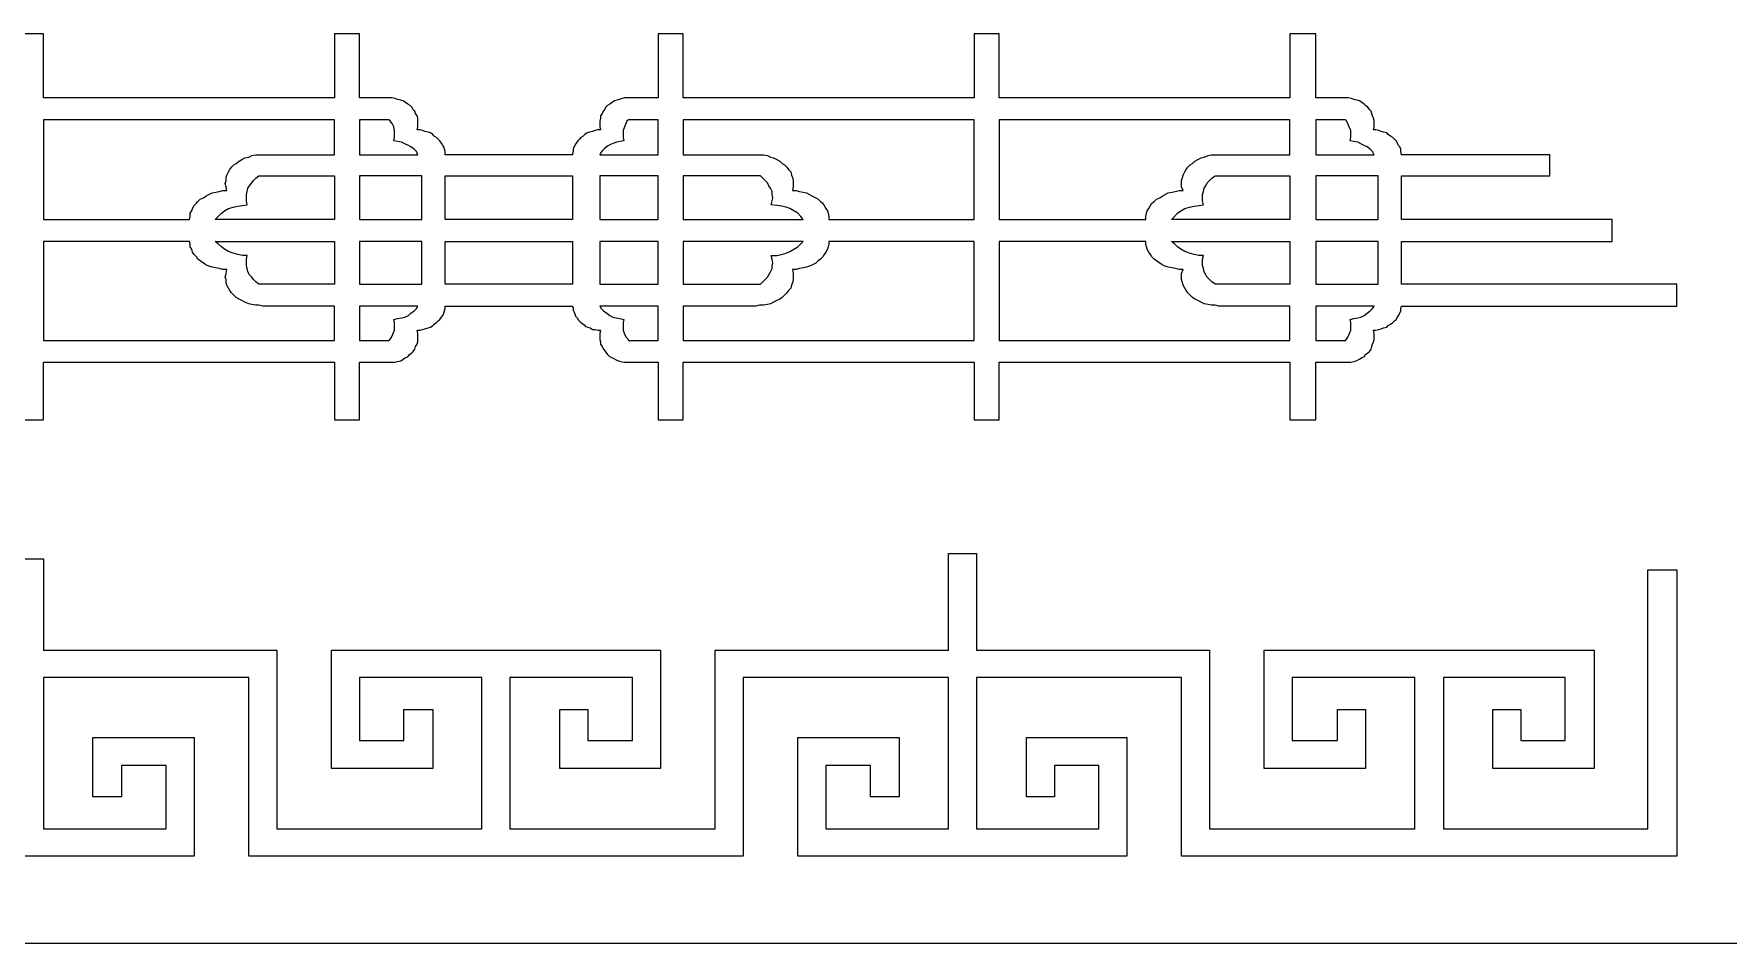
# Model space of a CAD drawing. Extents: x -66030 to 95157, y -13132 to 45879.
# Drawn here: x 39964 to 48449, y 16976 to 21529 of the extents above; entities that cross this region are included whole.
import ezdxf

# ---------------------------------------------------------------- set-up
doc = ezdxf.new("R2010")
doc.units = 0
doc.header["$LTSCALE"] = 100
doc.header["$MEASUREMENT"] = 0
doc.layers.get('0').update_dxf_attribs({"linetype": 'CONTINUOUS'})
doc.layers.add('3', color=11, linetype='CONTINUOUS')

msp = doc.modelspace()

# ---------------------------------------------------------------- linework, layer by layer
at = {"lineweight": 0}
for points in [[(39887.8, 19595.8), (40012.8, 19595.8), (40012.8, 19884.9), (41469.8, 19884.9), (41469.8, 19595.8), (41594.8, 19595.8), (41594.8, 19884.9), (41739.3, 19884.9), (41743.2, 19884.9), (41758.8, 19884.9), (41774.4, 19884.9), (41786.1, 19888.8), (41801.8, 19892.7), (41813.5, 19900.5), (41825.2, 19908.3), (41836.9, 19912.2), (41844.7, 19923.9), (41856.5, 19931.7), (41864.3, 19939.5), (41872.1, 19951.3), (41876, 19963), (41883.8, 19974.7), (41887.7, 19986.4), (41887.7, 19998.1), (41887.7, 20009.9), (41887.7, 20029.4), (41883.8, 20045), (41899.4, 20045), (41911.1, 20048.9), (41922.9, 20052.8), (41938.5, 20056.7), (41950.2, 20060.6), (41961.9, 20068.4), (41969.7, 20076.3), (41981.4, 20084.1), (41989.3, 20091.9), (41997.1, 20099.7), (42004.9, 20111.4), (42012.7, 20119.2), (42016.6, 20130.9), (42020.5, 20142.7), (42024.4, 20154.4), (42024.4, 20166.1), (42661.1, 20166.1), (42661.1, 20162.2), (42665, 20158.3), (42665, 20146.6), (42668.9, 20138.7), (42672.8, 20127), (42676.7, 20115.3), (42684.5, 20107.5), (42692.3, 20095.8), (42700.1, 20088), (42708, 20080.2), (42719.7, 20072.3), (42727.5, 20064.5), (42739.2, 20060.6), (42750.9, 20056.7), (42762.6, 20048.9), (42774.4, 20048.9), (42790, 20045), (42801.7, 20045), (42797.8, 20029.4), (42797.8, 20009.9), (42797.8, 19998.1), (42801.7, 19986.4), (42801.7, 19974.7), (42809.5, 19963), (42813.4, 19955.2), (42821.2, 19943.5), (42829, 19935.6), (42836.9, 19923.9), (42844.7, 19916.1), (42856.4, 19908.3), (42868.1, 19904.4), (42879.8, 19896.6), (42891.5, 19892.7), (42903.3, 19888.8), (42918.9, 19884.9), (42930.6, 19884.9), (42930.6, 19884.9), (42946.2, 19884.9), (43090.7, 19884.9), (43090.7, 19595.8), (43215.7, 19595.8), (43215.7, 19884.9), (44672.7, 19884.9), (44672.7, 19595.8), (44797.6, 19595.8), (44797.6, 19884.9), (46254.6, 19884.9), (46254.6, 19595.8), (46383.5, 19595.8), (46383.5, 19884.9), (46528, 19884.9), (46531.9, 19884.9), (46547.5, 19884.9), (46559.2, 19884.9), (46574.9, 19888.8), (46586.6, 19892.7), (46602.2, 19900.5), (46613.9, 19908.3), (46625.6, 19912.2), (46633.5, 19923.9), (46645.2, 19931.7), (46653, 19939.5), (46660.8, 19951.3), (46664.7, 19963), (46668.6, 19974.7), (46672.5, 19986.4), (46676.4, 19998.1), (46676.4, 20009.9), (46676.4, 20029.4), (46672.5, 20045), (46684.2, 20045), (46699.9, 20048.9), (46711.6, 20052.8), (46723.3, 20056.7), (46738.9, 20060.6), (46746.7, 20068.4), (46758.4, 20076.3), (46770.2, 20084.1), (46778, 20091.9), (46785.8, 20099.7), (46793.6, 20111.4), (46797.5, 20119.2), (46805.3, 20130.9), (46809.2, 20142.7), (46809.2, 20154.4), (46813.1, 20166.1), (48191.9, 20166.1), (48191.9, 20275.5), (46813.1, 20275.5), (46813.1, 20490.3), (47867.7, 20490.3), (47867.7, 20599.7), (46813.1, 20599.7), (46813.1, 20818.4), (47555.3, 20818.4), (47555.3, 20923.8), (46813.1, 20923.8), (46809.2, 20939.5), (46809.2, 20951.2), (46805.3, 20962.9), (46797.5, 20970.7), (46793.6, 20982.4), (46785.8, 20994.2), (46778, 21002), (46770.2, 21009.8), (46758.4, 21017.6), (46746.7, 21025.4), (46738.9, 21033.2), (46723.3, 21037.1), (46711.6, 21041), (46699.9, 21044.9), (46684.2, 21048.8), (46672.5, 21048.8), (46676.4, 21064.5), (46676.4, 21080.1), (46676.4, 21095.7), (46672.5, 21107.4), (46668.6, 21119.1), (46664.7, 21130.9), (46660.8, 21142.6), (46653, 21150.4), (46645.2, 21162.1), (46633.5, 21169.9), (46625.6, 21177.7), (46613.9, 21185.5), (46602.2, 21193.4), (46590.5, 21197.3), (46574.9, 21201.2), (46563.1, 21205.1), (46547.5, 21209), (46531.9, 21209), (46383.5, 21209), (46383.5, 21529.3), (46254.6, 21529.3), (46254.6, 21209), (44797.6, 21209), (44797.6, 21529.3), (44672.7, 21529.3), (44672.7, 21209), (43215.7, 21209), (43215.7, 21529.3), (43090.7, 21529.3), (43090.7, 21209), (42946.2, 21209), (42938.4, 21209), (42938.4, 21209), (42922.8, 21209), (42911.1, 21205.1), (42895.4, 21201.2), (42883.7, 21197.3), (42872, 21193.4), (42860.3, 21185.5), (42848.6, 21177.7), (42836.9, 21169.9), (42829, 21162.1), (42821.2, 21150.4), (42813.4, 21138.7), (42809.5, 21130.9), (42801.7, 21119.1), (42801.7, 21107.4), (42797.8, 21091.8), (42797.8, 21080.1), (42797.8, 21064.5), (42801.7, 21048.8), (42786.1, 21048.8), (42774.4, 21044.9), (42762.6, 21041), (42747, 21037.1), (42735.3, 21033.2), (42723.6, 21025.4), (42715.8, 21017.6), (42704, 21009.8), (42696.2, 21002), (42688.4, 20994.2), (42680.6, 20982.4), (42672.8, 20970.7), (42668.9, 20962.9), (42665, 20951.2), (42665, 20939.5), (42661.1, 20927.8), (42661.1, 20927.8), (42661.1, 20923.8), (42024.4, 20923.8), (42024.4, 20939.5), (42020.5, 20951.2), (42016.6, 20962.9), (42012.7, 20970.7), (42004.9, 20982.4), (41997.1, 20994.2), (41989.3, 21002), (41981.4, 21009.8), (41969.7, 21017.6), (41961.9, 21025.4), (41950.2, 21033.2), (41938.5, 21037.1), (41922.9, 21041), (41911.1, 21044.9), (41899.4, 21048.8), (41883.8, 21048.8), (41887.7, 21064.5), (41887.7, 21080.1), (41887.7, 21095.7), (41887.7, 21107.4), (41883.8, 21119.1), (41876, 21130.9), (41872.1, 21142.6), (41864.3, 21150.4), (41856.5, 21162.1), (41848.6, 21169.9), (41836.9, 21177.7), (41825.2, 21185.5), (41813.5, 21193.4), (41801.8, 21197.3), (41786.1, 21201.2), (41774.4, 21205.1), (41758.8, 21209), (41747.1, 21209), (41594.8, 21209), (41594.8, 21529.3), (41469.8, 21529.3), (41469.8, 21209), (40012.8, 21209), (40012.8, 21529.3), (39887.8, 21529.3)], [(39887.8, 19595.8), (40012.8, 19595.8), (40012.8, 19884.9), (41469.8, 19884.9), (41469.8, 19595.8), (41594.8, 19595.8), (41594.8, 19884.9), (41739.3, 19884.9), (41739.3, 19884.9), (41739.3, 19884.9), (41743.2, 19884.9), (41743.2, 19884.9), (41758.8, 19884.9), (41774.4, 19884.9), (41786.1, 19888.8), (41801.8, 19892.7), (41813.5, 19900.5), (41825.2, 19908.3), (41836.9, 19912.2), (41844.7, 19923.9), (41856.5, 19931.7), (41864.3, 19939.5), (41872.1, 19951.3), (41876, 19963), (41883.8, 19974.7), (41887.7, 19986.4), (41887.7, 19998.1), (41887.7, 20009.9), (41887.7, 20029.4), (41883.8, 20045), (41899.4, 20045), (41911.1, 20048.9), (41922.9, 20052.8), (41938.5, 20056.7), (41950.2, 20060.6), (41961.9, 20068.4), (41969.7, 20076.3), (41981.4, 20084.1), (41989.3, 20091.9), (41997.1, 20099.7), (42004.9, 20111.4), (42012.7, 20119.2), (42016.6, 20130.9), (42020.5, 20142.7), (42024.4, 20154.4), (42024.4, 20166.1), (42661.1, 20166.1), (42661.1, 20162.2), (42665, 20158.3), (42665, 20146.6), (42668.9, 20138.7), (42672.8, 20127), (42676.7, 20115.3), (42684.5, 20107.5), (42692.3, 20095.8), (42700.1, 20088), (42708, 20080.2), (42719.7, 20072.3), (42727.5, 20064.5), (42739.2, 20060.6), (42750.9, 20056.7), (42762.6, 20048.9), (42774.4, 20048.9), (42790, 20045), (42801.7, 20045), (42797.8, 20029.4), (42797.8, 20009.9), (42797.8, 19998.1), (42801.7, 19986.4), (42801.7, 19974.7), (42809.5, 19963), (42813.4, 19955.2), (42821.2, 19943.5), (42829, 19935.6), (42836.9, 19923.9), (42844.7, 19916.1), (42856.4, 19908.3), (42868.1, 19904.4), (42879.8, 19896.6), (42891.5, 19892.7), (42903.3, 19888.8), (42918.9, 19884.9), (42930.6, 19884.9), (42930.6, 19884.9), (42946.2, 19884.9), (43090.7, 19884.9), (43090.7, 19595.8), (43215.7, 19595.8), (43215.7, 19884.9), (44672.7, 19884.9), (44672.7, 19595.8), (44797.6, 19595.8), (44797.6, 19884.9), (46254.6, 19884.9), (46254.6, 19595.8), (46383.5, 19595.8), (46383.5, 19884.9), (46528, 19884.9), (46528, 19884.9), (46528, 19884.9), (46531.9, 19884.9), (46531.9, 19884.9), (46547.5, 19884.9), (46559.2, 19884.9), (46574.9, 19888.8), (46586.6, 19892.7), (46602.2, 19900.5), (46613.9, 19908.3), (46625.6, 19912.2), (46633.5, 19923.9), (46645.2, 19931.7), (46653, 19939.5), (46660.8, 19951.3), (46664.7, 19963), (46668.6, 19974.7), (46672.5, 19986.4), (46676.4, 19998.1), (46676.4, 20009.9), (46676.4, 20029.4), (46672.5, 20045), (46684.2, 20045), (46699.9, 20048.9), (46711.6, 20052.8), (46723.3, 20056.7), (46738.9, 20060.6), (46746.7, 20068.4), (46758.4, 20076.3), (46770.2, 20084.1), (46778, 20091.9), (46785.8, 20099.7), (46793.6, 20111.4), (46797.5, 20119.2), (46805.3, 20130.9), (46809.2, 20142.7), (46809.2, 20154.4), (46813.1, 20166.1), (48191.9, 20166.1), (48191.9, 20275.5), (46813.1, 20275.5), (46813.1, 20490.3), (47867.7, 20490.3), (47867.7, 20599.7), (46813.1, 20599.7), (46813.1, 20818.4), (47555.3, 20818.4), (47555.3, 20923.8), (46813.1, 20923.8), (46809.2, 20939.5), (46809.2, 20951.2), (46805.3, 20962.9), (46797.5, 20970.7), (46793.6, 20982.4), (46785.8, 20994.2), (46778, 21002), (46770.2, 21009.8), (46758.4, 21017.6), (46746.7, 21025.4), (46738.9, 21033.2), (46723.3, 21037.1), (46711.6, 21041), (46699.9, 21044.9), (46684.2, 21048.8), (46672.5, 21048.8), (46676.4, 21064.5), (46676.4, 21080.1), (46676.4, 21095.7), (46672.5, 21107.4), (46668.6, 21119.1), (46664.7, 21130.9), (46660.8, 21142.6), (46653, 21150.4), (46645.2, 21162.1), (46633.5, 21169.9), (46625.6, 21177.7), (46613.9, 21185.5), (46602.2, 21193.4), (46590.5, 21197.3), (46574.9, 21201.2), (46563.1, 21205.1), (46547.5, 21209), (46531.9, 21209), (46531.9, 21209), (46383.5, 21209), (46383.5, 21529.3), (46254.6, 21529.3), (46254.6, 21209), (44797.6, 21209), (44797.6, 21529.3), (44672.7, 21529.3), (44672.7, 21209), (43215.7, 21209), (43215.7, 21529.3), (43090.7, 21529.3), (43090.7, 21209), (42946.2, 21209), (42938.4, 21209), (42938.4, 21209), (42922.8, 21209), (42911.1, 21205.1), (42895.4, 21201.2), (42883.7, 21197.3), (42872, 21193.4), (42860.3, 21185.5), (42848.6, 21177.7), (42836.9, 21169.9), (42829, 21162.1), (42821.2, 21150.4), (42813.4, 21138.7), (42809.5, 21130.9), (42801.7, 21119.1), (42801.7, 21107.4), (42797.8, 21091.8), (42797.8, 21080.1), (42797.8, 21064.5), (42801.7, 21048.8), (42786.1, 21048.8), (42774.4, 21044.9), (42762.6, 21041), (42747, 21037.1), (42735.3, 21033.2), (42723.6, 21025.4), (42715.8, 21017.6), (42704, 21009.8), (42696.2, 21002), (42688.4, 20994.2), (42680.6, 20982.4), (42672.8, 20970.7), (42668.9, 20962.9), (42665, 20951.2), (42665, 20939.5), (42661.1, 20927.8), (42661.1, 20927.8), (42661.1, 20923.8), (42024.4, 20923.8), (42024.4, 20939.5), (42020.5, 20951.2), (42016.6, 20962.9), (42012.7, 20970.7), (42004.9, 20982.4), (41997.1, 20994.2), (41989.3, 21002), (41981.4, 21009.8), (41969.7, 21017.6), (41961.9, 21025.4), (41950.2, 21033.2), (41938.5, 21037.1), (41922.9, 21041), (41911.1, 21044.9), (41899.4, 21048.8), (41883.8, 21048.8), (41887.7, 21064.5), (41887.7, 21080.1), (41887.7, 21095.7), (41887.7, 21107.4), (41883.8, 21119.1), (41876, 21130.9), (41872.1, 21142.6), (41864.3, 21150.4), (41856.5, 21162.1), (41848.6, 21169.9), (41836.9, 21177.7), (41825.2, 21185.5), (41813.5, 21193.4), (41801.8, 21197.3), (41786.1, 21201.2), (41774.4, 21205.1), (41758.8, 21209), (41747.1, 21209), (41747.1, 21209), (41594.8, 21209), (41594.8, 21529.3), (41469.8, 21529.3), (41469.8, 21209), (40012.8, 21209), (40012.8, 21529.3), (39887.8, 21529.3)], [(39872.2, 18900.6), (40012.8, 18900.6), (40012.8, 18443.6), (41040.1, 18443.6), (41180.7, 18443.6), (41180.7, 18306.9), (41180.7, 17549.1), (42208, 17549.1), (42208, 18306.9), (41594.8, 18306.9), (41594.8, 17990.5), (41817.4, 17990.5), (41817.4, 18146.7), (41961.9, 18146.7), (41961.9, 17990.5), (41961.9, 17963.1), (41961.9, 17849.9), (41594.8, 17849.9), (41454.1, 17849.9), (41454.1, 17990.5), (41454.1, 18306.9), (41454.1, 18443.6), (41594.8, 18443.6), (42208, 18443.6), (42348.6, 18443.6), (42961.8, 18443.6), (43102.5, 18443.6), (43102.5, 18306.9), (43102.5, 17990.5), (43102.5, 17849.9), (42961.8, 17849.9), (42598.6, 17849.9), (42598.6, 17963.1), (42598.6, 17990.5), (42598.6, 18146.7), (42739.2, 18146.7), (42739.2, 17990.5), (42961.8, 17990.5), (42961.8, 18306.9), (42348.6, 18306.9), (42348.6, 17549.1), (43375.9, 17549.1), (43375.9, 18306.9), (43375.9, 18443.6), (43516.5, 18443.6), (44543.8, 18443.6), (44543.8, 18927.9), (44684.4, 18927.9), (44684.4, 18443.6), (45711.6, 18443.6), (45852.3, 18443.6), (45852.3, 18306.9), (45852.3, 17549.1), (46879.5, 17549.1), (46879.5, 18306.9), (46266.3, 18306.9), (46266.3, 17990.5), (46492.8, 17990.5), (46492.8, 18146.7), (46633.5, 18146.7), (46633.5, 17990.5), (46633.5, 17963.1), (46633.5, 17849.9), (46266.3, 17849.9), (46125.7, 17849.9), (46125.7, 17990.5), (46125.7, 18306.9), (46125.7, 18443.6), (46266.3, 18443.6), (47633.4, 18443.6), (47777.9, 18443.6), (47777.9, 18306.9), (47777.9, 17990.5), (47777.9, 17849.9), (47633.4, 17849.9), (47270.1, 17849.9), (47270.1, 17963.1), (47270.1, 17963.1), (47270.1, 17990.5), (47270.1, 18146.7), (47410.7, 18146.7), (47410.7, 17990.5), (47633.4, 17990.5), (47633.4, 18306.9), (47024, 18306.9), (47024, 17549.1), (48047.4, 17549.1), (48047.4, 18845.9), (48191.9, 18845.9), (48191.9, 17549.1), (48191.9, 17412.4), (48047.4, 17412.4), (47024, 17412.4), (46879.5, 17412.4), (45852.3, 17412.4), (45711.6, 17412.4), (45711.6, 17549.1), (45711.6, 18306.9), (44684.4, 18306.9), (44684.4, 17549.1), (45297.6, 17549.1), (45297.6, 17865.5), (45075, 17865.5), (45075, 17709.2), (44934.4, 17709.2), (44934.4, 17865.5), (44934.4, 17892.8), (44934.4, 18006.1), (45297.6, 18006.1), (45438.2, 18006.1), (45438.2, 17865.5), (45438.2, 17549.1), (45438.2, 17412.4), (45297.6, 17412.4), (44684.4, 17412.4), (44543.8, 17412.4), (43930.5, 17412.4), (43789.9, 17412.4), (43789.9, 17549.1), (43789.9, 17865.5), (43789.9, 18006.1), (43930.5, 18006.1), (44297.7, 18006.1), (44297.7, 17892.8), (44297.7, 17865.5), (44297.7, 17709.2), (44153.2, 17709.2), (44153.2, 17865.5), (43930.5, 17865.5), (43930.5, 17549.1), (44543.8, 17549.1), (44543.8, 18306.9), (43516.5, 18306.9), (43516.5, 17549.1), (43516.5, 17412.4), (43375.9, 17412.4), (42348.6, 17412.4), (42208, 17412.4), (41180.7, 17412.4), (41040.1, 17412.4), (41040.1, 17549.1), (41040.1, 18306.9), (40012.8, 18306.9), (40012.8, 17549.1), (40626.1, 17549.1), (40626.1, 17865.5), (40403.4, 17865.5), (40403.4, 17709.2), (40258.9, 17709.2), (40258.9, 17865.5), (40258.9, 17892.8), (40258.9, 18006.1), (40626.1, 18006.1), (40766.7, 18006.1), (40766.7, 17865.5), (40766.7, 17549.1), (40766.7, 17412.4), (40626.1, 17412.4), (40012.8, 17412.4), (39872.2, 17412.4)]]:
    msp.add_lwpolyline(points, dxfattribs=at)
for points in [[(41469.8, 21099.6), (40012.8, 21099.6), (40012.8, 20599.7), (40044.1, 20599.7), (40743.3, 20599.7), (40747.2, 20615.3), (40747.2, 20630.9), (40755, 20642.6), (40758.9, 20654.3), (40766.7, 20670), (40778.4, 20681.7), (40786.2, 20689.5), (40797.9, 20701.2), (40813.6, 20709), (40825.3, 20716.8), (40840.9, 20724.6), (40856.5, 20732.5), (40876.1, 20736.4), (40891.7, 20740.3), (40911.2, 20744.2), (40930.7, 20744.2), (40926.8, 20763.7), (40922.9, 20779.3), (40926.8, 20795), (40926.8, 20810.6), (40930.7, 20822.3), (40938.6, 20837.9), (40946.4, 20849.6), (40954.2, 20861.4), (40965.9, 20873.1), (40977.6, 20880.9), (40993.2, 20892.6), (41005, 20900.4), (41020.6, 20908.2), (41040.1, 20912.1), (41055.7, 20919.9), (41075.3, 20923.8), (41090.9, 20923.8), (41110.4, 20923.8), (41114.3, 20923.8), (41469.8, 20923.8), (41469.8, 21099.6)], [(41469.8, 21099.6), (40012.8, 21099.6), (40012.8, 20599.7), (40044.1, 20599.7), (40743.3, 20599.7), (40747.2, 20615.3), (40747.2, 20630.9), (40755, 20642.6), (40758.9, 20654.3), (40766.7, 20670), (40778.4, 20681.7), (40786.2, 20689.5), (40797.9, 20701.2), (40813.6, 20709), (40825.3, 20716.8), (40840.9, 20724.6), (40856.5, 20732.5), (40876.1, 20736.4), (40891.7, 20740.3), (40911.2, 20744.2), (40930.7, 20744.2), (40926.8, 20763.7), (40922.9, 20779.3), (40926.8, 20795), (40926.8, 20810.6), (40930.7, 20822.3), (40938.6, 20837.9), (40946.4, 20849.6), (40954.2, 20861.4), (40965.9, 20873.1), (40977.6, 20880.9), (40993.2, 20892.6), (41005, 20900.4), (41020.6, 20908.2), (41040.1, 20912.1), (41055.7, 20919.9), (41075.3, 20923.8), (41090.9, 20923.8), (41110.4, 20923.8), (41110.4, 20923.8), (41114.3, 20923.8), (41469.8, 20923.8), (41469.8, 21099.6)], [(41887.7, 20923.8), (41879.9, 20939.5), (41868.2, 20951.2), (41852.5, 20962.9), (41840.8, 20970.7), (41821.3, 20978.5), (41805.7, 20986.3), (41786.1, 20990.3), (41766.6, 20994.2), (41770.5, 21009.8), (41770.5, 21025.4), (41770.5, 21044.9), (41766.6, 21064.5), (41758.8, 21080.1), (41747.1, 21095.7), (41743.2, 21099.6), (41594.8, 21099.6), (41594.8, 20923.8), (41887.7, 20923.8)], [(41887.7, 20923.8), (41879.9, 20939.5), (41868.2, 20951.2), (41852.5, 20962.9), (41840.8, 20970.7), (41821.3, 20978.5), (41805.7, 20986.3), (41786.1, 20990.3), (41766.6, 20994.2), (41770.5, 21009.8), (41770.5, 21025.4), (41770.5, 21044.9), (41766.6, 21064.5), (41758.8, 21080.1), (41747.1, 21095.7), (41743.2, 21099.6), (41594.8, 21099.6), (41594.8, 20923.8), (41887.7, 20923.8)], [(42797.8, 20923.8), (43090.7, 20923.8), (43090.7, 21099.6), (42942.3, 21099.6), (42934.5, 21091.8), (42930.6, 21084), (42922.8, 21064.5), (42915, 21044.9), (42915, 21037.1), (42915, 21025.4), (42915, 21009.8), (42918.9, 20994.2), (42899.3, 20990.3), (42883.7, 20986.3), (42868.1, 20982.4), (42852.5, 20974.6), (42836.9, 20966.8), (42821.2, 20955.1), (42809.5, 20943.4), (42801.7, 20931.7), (42797.8, 20923.8)], [(42797.8, 20923.8), (43090.7, 20923.8), (43090.7, 21099.6), (42942.3, 21099.6), (42934.5, 21091.8), (42930.6, 21084), (42922.8, 21064.5), (42915, 21044.9), (42915, 21037.1), (42915, 21025.4), (42915, 21009.8), (42918.9, 20994.2), (42899.3, 20990.3), (42883.7, 20986.3), (42868.1, 20982.4), (42852.5, 20974.6), (42836.9, 20966.8), (42821.2, 20955.1), (42809.5, 20943.4), (42801.7, 20931.7), (42797.8, 20923.8)], [(44672.7, 21099.6), (43215.7, 21099.6), (43215.7, 20923.8), (43575.1, 20923.8), (43579, 20923.8), (43598.5, 20923.8), (43618, 20923.8), (43637.6, 20919.9), (43653.2, 20912.1), (43668.8, 20908.2), (43684.4, 20900.4), (43700.1, 20892.6), (43711.8, 20880.9), (43723.5, 20873.1), (43735.2, 20861.4), (43743, 20849.6), (43754.8, 20837.9), (43758.7, 20822.3), (43762.6, 20810.6), (43766.5, 20795), (43766.5, 20779.3), (43766.5, 20763.7), (43762.6, 20744.2), (43782.1, 20744.2), (43797.7, 20740.3), (43817.3, 20736.4), (43832.9, 20732.5), (43848.5, 20724.6), (43864.1, 20716.8), (43879.7, 20709), (43891.5, 20701.2), (43903.2, 20689.5), (43914.9, 20681.7), (43922.7, 20670), (43930.5, 20654.3), (43938.3, 20642.6), (43942.2, 20630.9), (43946.1, 20615.3), (43946.1, 20599.7), (44571.1, 20599.7), (44672.7, 20599.7), (44672.7, 21099.6)], [(44672.7, 21099.6), (43215.7, 21099.6), (43215.7, 20923.8), (43575.1, 20923.8), (43579, 20923.8), (43579, 20923.8), (43598.5, 20923.8), (43618, 20923.8), (43637.6, 20919.9), (43653.2, 20912.1), (43668.8, 20908.2), (43684.4, 20900.4), (43700.1, 20892.6), (43711.8, 20880.9), (43723.5, 20873.1), (43735.2, 20861.4), (43743, 20849.6), (43754.8, 20837.9), (43758.7, 20822.3), (43762.6, 20810.6), (43766.5, 20795), (43766.5, 20779.3), (43766.5, 20763.7), (43762.6, 20744.2), (43782.1, 20744.2), (43797.7, 20740.3), (43817.3, 20736.4), (43832.9, 20732.5), (43848.5, 20724.6), (43864.1, 20716.8), (43879.7, 20709), (43891.5, 20701.2), (43903.2, 20689.5), (43914.9, 20681.7), (43922.7, 20670), (43930.5, 20654.3), (43938.3, 20642.6), (43942.2, 20630.9), (43946.1, 20615.3), (43946.1, 20599.7), (44571.1, 20599.7), (44672.7, 20599.7), (44672.7, 21099.6)], [(46254.6, 21099.6), (44797.6, 21099.6), (44797.6, 20599.7), (44832.8, 20599.7), (45532, 20599.7), (45532, 20615.3), (45535.9, 20630.9), (45539.8, 20642.6), (45547.6, 20654.3), (45555.4, 20670), (45563.2, 20681.7), (45574.9, 20689.5), (45586.7, 20701.2), (45602.3, 20709), (45614, 20716.8), (45629.6, 20724.6), (45645.2, 20732.5), (45664.8, 20736.4), (45680.4, 20740.3), (45699.9, 20744.2), (45719.5, 20744.2), (45711.6, 20763.7), (45711.6, 20779.3), (45711.6, 20795), (45715.6, 20810.6), (45719.5, 20822.3), (45727.3, 20837.9), (45735.1, 20849.6), (45742.9, 20861.4), (45754.6, 20873.1), (45766.3, 20880.9), (45778, 20892.6), (45793.7, 20900.4), (45809.3, 20908.2), (45824.9, 20912.1), (45844.4, 20919.9), (45860.1, 20923.8), (45879.6, 20923.8), (45899.1, 20923.8), (45903, 20923.8), (46254.6, 20923.8), (46254.6, 21099.6)], [(46254.6, 21099.6), (44797.6, 21099.6), (44797.6, 20599.7), (44832.8, 20599.7), (45532, 20599.7), (45532, 20615.3), (45535.9, 20630.9), (45539.8, 20642.6), (45547.6, 20654.3), (45555.4, 20670), (45563.2, 20681.7), (45574.9, 20689.5), (45586.7, 20701.2), (45602.3, 20709), (45614, 20716.8), (45629.6, 20724.6), (45645.2, 20732.5), (45664.8, 20736.4), (45680.4, 20740.3), (45699.9, 20744.2), (45719.5, 20744.2), (45711.6, 20763.7), (45711.6, 20779.3), (45711.6, 20795), (45715.6, 20810.6), (45719.5, 20822.3), (45727.3, 20837.9), (45735.1, 20849.6), (45742.9, 20861.4), (45754.6, 20873.1), (45766.3, 20880.9), (45778, 20892.6), (45793.7, 20900.4), (45809.3, 20908.2), (45824.9, 20912.1), (45844.4, 20919.9), (45860.1, 20923.8), (45879.6, 20923.8), (45899.1, 20923.8), (45899.1, 20923.8), (45903, 20923.8), (46254.6, 20923.8), (46254.6, 21099.6)], [(46676.4, 20923.8), (46668.6, 20939.5), (46656.9, 20951.2), (46641.3, 20962.9), (46625.6, 20970.7), (46610, 20978.5), (46594.4, 20986.3), (46574.9, 20990.3), (46555.3, 20994.2), (46559.2, 21009.8), (46559.2, 21025.4), (46559.2, 21044.9), (46551.4, 21064.5), (46543.6, 21080.1), (46535.8, 21095.7), (46531.9, 21099.6), (46383.5, 21099.6), (46383.5, 20923.8), (46676.4, 20923.8)], [(46676.4, 20923.8), (46668.6, 20939.5), (46656.9, 20951.2), (46641.3, 20962.9), (46625.6, 20970.7), (46610, 20978.5), (46594.4, 20986.3), (46574.9, 20990.3), (46555.3, 20994.2), (46559.2, 21009.8), (46559.2, 21025.4), (46559.2, 21044.9), (46551.4, 21064.5), (46543.6, 21080.1), (46535.8, 21095.7), (46531.9, 21099.6), (46383.5, 21099.6), (46383.5, 20923.8), (46676.4, 20923.8)], [(41469.8, 20818.4), (41469.8, 20599.7), (40872.2, 20599.7), (40887.8, 20615.3), (40903.4, 20630.9), (40919, 20642.6), (40938.6, 20654.3), (40962, 20662.1), (40985.4, 20666.1), (41008.9, 20670), (41032.3, 20673.9), (41028.4, 20693.4), (41028.4, 20709), (41028.4, 20724.6), (41032.3, 20740.3), (41036.2, 20755.9), (41044, 20767.6), (41055.7, 20783.2), (41063.5, 20795), (41075.3, 20806.7), (41090.9, 20818.4), (41469.8, 20818.4)], [(41469.8, 20818.4), (41469.8, 20599.7), (40872.2, 20599.7), (40887.8, 20615.3), (40903.4, 20630.9), (40919, 20642.6), (40938.6, 20654.3), (40962, 20662.1), (40985.4, 20666.1), (41008.9, 20670), (41032.3, 20673.9), (41028.4, 20693.4), (41028.4, 20709), (41028.4, 20724.6), (41032.3, 20740.3), (41036.2, 20755.9), (41044, 20767.6), (41055.7, 20783.2), (41063.5, 20795), (41075.3, 20806.7), (41090.9, 20818.4), (41469.8, 20818.4)], [(41907.2, 20599.7), (41907.2, 20818.4), (41594.8, 20818.4), (41594.8, 20599.7), (41907.2, 20599.7)], [(41907.2, 20599.7), (41907.2, 20818.4), (41594.8, 20818.4), (41594.8, 20599.7), (41907.2, 20599.7)], [(42024.4, 20818.4), (42661.1, 20818.4), (42661.1, 20599.7), (42024.4, 20599.7), (42024.4, 20818.4)], [(42024.4, 20818.4), (42661.1, 20818.4), (42661.1, 20599.7), (42024.4, 20599.7), (42024.4, 20818.4)], [(42797.8, 20599.7), (43090.7, 20599.7), (43090.7, 20818.4), (42797.8, 20818.4), (42797.8, 20599.7)], [(42797.8, 20599.7), (43090.7, 20599.7), (43090.7, 20818.4), (42797.8, 20818.4), (42797.8, 20599.7)], [(43215.7, 20599.7), (43817.3, 20599.7), (43805.5, 20615.3), (43789.9, 20630.9), (43770.4, 20642.6), (43750.8, 20654.3), (43731.3, 20662.1), (43707.9, 20666.1), (43684.4, 20670), (43657.1, 20673.9), (43661, 20693.4), (43664.9, 20709), (43661, 20724.6), (43661, 20740.3), (43653.2, 20755.9), (43645.4, 20767.6), (43637.6, 20783.2), (43625.9, 20795), (43614.1, 20806.7), (43602.4, 20818.4), (43215.7, 20818.4), (43215.7, 20599.7)], [(43215.7, 20599.7), (43817.3, 20599.7), (43805.5, 20615.3), (43789.9, 20630.9), (43770.4, 20642.6), (43750.8, 20654.3), (43731.3, 20662.1), (43707.9, 20666.1), (43684.4, 20670), (43657.1, 20673.9), (43661, 20693.4), (43664.9, 20709), (43661, 20724.6), (43661, 20740.3), (43653.2, 20755.9), (43645.4, 20767.6), (43637.6, 20783.2), (43625.9, 20795), (43614.1, 20806.7), (43602.4, 20818.4), (43215.7, 20818.4), (43215.7, 20599.7)], [(46254.6, 20818.4), (46254.6, 20599.7), (45660.9, 20599.7), (45676.5, 20615.3), (45692.1, 20630.9), (45707.7, 20642.6), (45727.3, 20654.3), (45750.7, 20662.1), (45774.1, 20666.1), (45797.6, 20670), (45821, 20673.9), (45817.1, 20693.4), (45817.1, 20709), (45817.1, 20724.6), (45821, 20740.3), (45824.9, 20755.9), (45832.7, 20767.6), (45840.5, 20783.2), (45852.3, 20795), (45864, 20806.7), (45879.6, 20818.4), (46254.6, 20818.4)], [(46254.6, 20818.4), (46254.6, 20599.7), (45660.9, 20599.7), (45676.5, 20615.3), (45692.1, 20630.9), (45707.7, 20642.6), (45727.3, 20654.3), (45750.7, 20662.1), (45774.1, 20666.1), (45797.6, 20670), (45821, 20673.9), (45817.1, 20693.4), (45817.1, 20709), (45817.1, 20724.6), (45821, 20740.3), (45824.9, 20755.9), (45832.7, 20767.6), (45840.5, 20783.2), (45852.3, 20795), (45864, 20806.7), (45879.6, 20818.4), (46254.6, 20818.4)], [(46695.9, 20599.7), (46695.9, 20818.4), (46383.5, 20818.4), (46383.5, 20599.7), (46695.9, 20599.7)], [(46695.9, 20599.7), (46695.9, 20818.4), (46383.5, 20818.4), (46383.5, 20599.7), (46695.9, 20599.7)], [(40012.8, 19994.2), (41469.8, 19994.2), (41469.8, 20166.1), (41114.3, 20166.1), (41110.4, 20166.1), (41090.9, 20170), (41075.3, 20170), (41055.7, 20173.9), (41040.1, 20177.8), (41020.6, 20185.6), (41005, 20193.4), (40993.2, 20201.2), (40977.6, 20209.1), (40965.9, 20220.8), (40954.2, 20232.5), (40946.4, 20244.2), (40938.6, 20255.9), (40930.7, 20271.6), (40926.8, 20283.3), (40926.8, 20298.9), (40922.9, 20310.6), (40926.8, 20330.1), (40930.7, 20349.7), (40911.2, 20349.7), (40891.7, 20353.6), (40876.1, 20357.5), (40856.5, 20361.4), (40840.9, 20365.3), (40825.3, 20373.1), (40813.6, 20380.9), (40797.9, 20392.6), (40786.2, 20400.4), (40778.4, 20412.2), (40766.7, 20423.9), (40758.9, 20435.6), (40755, 20451.2), (40747.2, 20462.9), (40747.2, 20478.6), (40743.3, 20490.3), (40044.1, 20490.3), (40012.8, 20490.3), (40012.8, 19994.2)], [(40012.8, 19994.2), (41469.8, 19994.2), (41469.8, 20166.1), (41114.3, 20166.1), (41110.4, 20166.1), (41110.4, 20166.1), (41090.9, 20170), (41075.3, 20170), (41055.7, 20173.9), (41040.1, 20177.8), (41020.6, 20185.6), (41005, 20193.4), (40993.2, 20201.2), (40977.6, 20209.1), (40965.9, 20220.8), (40954.2, 20232.5), (40946.4, 20244.2), (40938.6, 20255.9), (40930.7, 20271.6), (40926.8, 20283.3), (40926.8, 20298.9), (40922.9, 20310.6), (40926.8, 20330.1), (40930.7, 20349.7), (40911.2, 20349.7), (40891.7, 20353.6), (40876.1, 20357.5), (40856.5, 20361.4), (40840.9, 20365.3), (40825.3, 20373.1), (40813.6, 20380.9), (40797.9, 20392.6), (40786.2, 20400.4), (40778.4, 20412.2), (40766.7, 20423.9), (40758.9, 20435.6), (40755, 20451.2), (40747.2, 20462.9), (40747.2, 20478.6), (40743.3, 20490.3), (40044.1, 20490.3), (40012.8, 20490.3), (40012.8, 19994.2)], [(41469.8, 20490.3), (41469.8, 20275.5), (41090.9, 20275.5), (41075.3, 20287.2), (41063.5, 20298.9), (41055.7, 20310.6), (41044, 20322.3), (41036.2, 20338), (41032.3, 20353.6), (41028.4, 20369.2), (41028.4, 20380.9), (41028.4, 20400.4), (41032.3, 20420), (41008.9, 20420), (40985.4, 20423.9), (40962, 20431.7), (40938.6, 20439.5), (40919, 20451.2), (40903.4, 20462.9), (40887.8, 20478.6), (40872.2, 20490.3), (41469.8, 20490.3)], [(41469.8, 20490.3), (41469.8, 20275.5), (41090.9, 20275.5), (41075.3, 20287.2), (41063.5, 20298.9), (41055.7, 20310.6), (41044, 20322.3), (41036.2, 20338), (41032.3, 20353.6), (41028.4, 20369.2), (41028.4, 20380.9), (41028.4, 20400.4), (41032.3, 20420), (41008.9, 20420), (40985.4, 20423.9), (40962, 20431.7), (40938.6, 20439.5), (40919, 20451.2), (40903.4, 20462.9), (40887.8, 20478.6), (40872.2, 20490.3), (41469.8, 20490.3)], [(41907.2, 20275.5), (41907.2, 20490.3), (41594.8, 20490.3), (41594.8, 20275.5), (41907.2, 20275.5)], [(41907.2, 20275.5), (41907.2, 20490.3), (41594.8, 20490.3), (41594.8, 20275.5), (41907.2, 20275.5)], [(42024.4, 20490.3), (42661.1, 20490.3), (42661.1, 20275.5), (42024.4, 20275.5), (42024.4, 20490.3)], [(42024.4, 20490.3), (42661.1, 20490.3), (42661.1, 20275.5), (42024.4, 20275.5), (42024.4, 20490.3)], [(42797.8, 20275.5), (43090.7, 20275.5), (43090.7, 20490.3), (42797.8, 20490.3), (42797.8, 20275.5)], [(42797.8, 20275.5), (43090.7, 20275.5), (43090.7, 20490.3), (42797.8, 20490.3), (42797.8, 20275.5)], [(43215.7, 20275.5), (43602.4, 20275.5), (43614.1, 20287.2), (43625.9, 20298.9), (43637.6, 20310.6), (43645.4, 20322.3), (43653.2, 20338), (43661, 20353.6), (43661, 20369.2), (43664.9, 20380.9), (43661, 20400.4), (43657.1, 20420), (43684.4, 20420), (43707.9, 20423.9), (43731.3, 20431.7), (43750.8, 20439.5), (43770.4, 20451.2), (43789.9, 20462.9), (43805.5, 20478.6), (43817.3, 20490.3), (43215.7, 20490.3), (43215.7, 20275.5)], [(43946.1, 20490.3), (43946.1, 20478.6), (43942.2, 20462.9), (43938.3, 20451.2), (43930.5, 20435.6), (43922.7, 20423.9), (43914.9, 20412.2), (43903.2, 20400.4), (43891.5, 20392.6), (43879.7, 20380.9), (43864.1, 20373.1), (43848.5, 20365.3), (43832.9, 20361.4), (43817.3, 20357.5), (43797.7, 20353.6), (43782.1, 20349.7), (43762.6, 20349.7), (43766.5, 20330.1), (43766.5, 20310.6), (43766.5, 20298.9), (43762.6, 20283.3), (43758.7, 20271.6), (43754.8, 20255.9), (43743, 20244.2), (43735.2, 20232.5), (43723.5, 20220.8), (43711.8, 20209.1), (43700.1, 20201.2), (43684.4, 20193.4), (43668.8, 20185.6), (43653.2, 20177.8), (43637.6, 20173.9), (43618, 20170), (43598.5, 20170), (43579, 20166.1), (43575.1, 20166.1), (43215.7, 20166.1), (43215.7, 19994.2), (44672.7, 19994.2), (44672.7, 20490.3), (44571.1, 20490.3), (43946.1, 20490.3)], [(43215.7, 20275.5), (43602.4, 20275.5), (43614.1, 20287.2), (43625.9, 20298.9), (43637.6, 20310.6), (43645.4, 20322.3), (43653.2, 20338), (43661, 20353.6), (43661, 20369.2), (43664.9, 20380.9), (43661, 20400.4), (43657.1, 20420), (43684.4, 20420), (43707.9, 20423.9), (43731.3, 20431.7), (43750.8, 20439.5), (43770.4, 20451.2), (43789.9, 20462.9), (43805.5, 20478.6), (43817.3, 20490.3), (43215.7, 20490.3), (43215.7, 20275.5)], [(43946.1, 20490.3), (43946.1, 20478.6), (43942.2, 20462.9), (43938.3, 20451.2), (43930.5, 20435.6), (43922.7, 20423.9), (43914.9, 20412.2), (43903.2, 20400.4), (43891.5, 20392.6), (43879.7, 20380.9), (43864.1, 20373.1), (43848.5, 20365.3), (43832.9, 20361.4), (43817.3, 20357.5), (43797.7, 20353.6), (43782.1, 20349.7), (43762.6, 20349.7), (43766.5, 20330.1), (43766.5, 20310.6), (43766.5, 20298.9), (43762.6, 20283.3), (43758.7, 20271.6), (43754.8, 20255.9), (43743, 20244.2), (43735.2, 20232.5), (43723.5, 20220.8), (43711.8, 20209.1), (43700.1, 20201.2), (43684.4, 20193.4), (43668.8, 20185.6), (43653.2, 20177.8), (43637.6, 20173.9), (43618, 20170), (43598.5, 20170), (43579, 20166.1), (43579, 20166.1), (43575.1, 20166.1), (43215.7, 20166.1), (43215.7, 19994.2), (44672.7, 19994.2), (44672.7, 20490.3), (44571.1, 20490.3), (43946.1, 20490.3)], [(44797.6, 19994.2), (46254.6, 19994.2), (46254.6, 20166.1), (45903, 20166.1), (45899.1, 20166.1), (45879.6, 20170), (45860.1, 20170), (45844.4, 20173.9), (45824.9, 20177.8), (45809.3, 20185.6), (45793.7, 20193.4), (45778, 20201.2), (45766.3, 20209.1), (45754.6, 20220.8), (45742.9, 20232.5), (45735.1, 20244.2), (45727.3, 20255.9), (45719.5, 20271.6), (45715.6, 20283.3), (45711.6, 20298.9), (45711.6, 20310.6), (45711.6, 20330.1), (45719.5, 20349.7), (45699.9, 20349.7), (45680.4, 20353.6), (45664.8, 20357.5), (45645.2, 20361.4), (45629.6, 20365.3), (45614, 20373.1), (45602.3, 20380.9), (45586.7, 20392.6), (45574.9, 20400.4), (45563.2, 20412.2), (45555.4, 20423.9), (45547.6, 20435.6), (45539.8, 20451.2), (45535.9, 20462.9), (45532, 20478.6), (45532, 20490.3), (44832.8, 20490.3), (44797.6, 20490.3), (44797.6, 19994.2)], [(44797.6, 19994.2), (46254.6, 19994.2), (46254.6, 20166.1), (45903, 20166.1), (45899.1, 20166.1), (45899.1, 20166.1), (45879.6, 20170), (45860.1, 20170), (45844.4, 20173.9), (45824.9, 20177.8), (45809.3, 20185.6), (45793.7, 20193.4), (45778, 20201.2), (45766.3, 20209.1), (45754.6, 20220.8), (45742.9, 20232.5), (45735.1, 20244.2), (45727.3, 20255.9), (45719.5, 20271.6), (45715.6, 20283.3), (45711.6, 20298.9), (45711.6, 20310.6), (45711.6, 20330.1), (45719.5, 20349.7), (45699.9, 20349.7), (45680.4, 20353.6), (45664.8, 20357.5), (45645.2, 20361.4), (45629.6, 20365.3), (45614, 20373.1), (45602.3, 20380.9), (45586.7, 20392.6), (45574.9, 20400.4), (45563.2, 20412.2), (45555.4, 20423.9), (45547.6, 20435.6), (45539.8, 20451.2), (45535.9, 20462.9), (45532, 20478.6), (45532, 20490.3), (44832.8, 20490.3), (44797.6, 20490.3), (44797.6, 19994.2)], [(46254.6, 20490.3), (46254.6, 20275.5), (45879.6, 20275.5), (45864, 20287.2), (45852.3, 20298.9), (45840.5, 20310.6), (45832.7, 20322.3), (45824.9, 20338), (45821, 20353.6), (45817.1, 20369.2), (45817.1, 20380.9), (45817.1, 20400.4), (45821, 20420), (45797.6, 20420), (45774.1, 20423.9), (45750.7, 20431.7), (45727.3, 20439.5), (45707.7, 20451.2), (45692.1, 20462.9), (45676.5, 20478.6), (45660.9, 20490.3), (46254.6, 20490.3)], [(46254.6, 20490.3), (46254.6, 20275.5), (45879.6, 20275.5), (45864, 20287.2), (45852.3, 20298.9), (45840.5, 20310.6), (45832.7, 20322.3), (45824.9, 20338), (45821, 20353.6), (45817.1, 20369.2), (45817.1, 20380.9), (45817.1, 20400.4), (45821, 20420), (45797.6, 20420), (45774.1, 20423.9), (45750.7, 20431.7), (45727.3, 20439.5), (45707.7, 20451.2), (45692.1, 20462.9), (45676.5, 20478.6), (45660.9, 20490.3), (46254.6, 20490.3)], [(46695.9, 20275.5), (46695.9, 20490.3), (46383.5, 20490.3), (46383.5, 20275.5), (46695.9, 20275.5)], [(46695.9, 20275.5), (46695.9, 20490.3), (46383.5, 20490.3), (46383.5, 20275.5), (46695.9, 20275.5)], [(41594.8, 19994.2), (41743.2, 19994.2), (41751, 20002), (41754.9, 20009.9), (41762.7, 20025.5), (41770.5, 20045), (41770.5, 20056.7), (41770.5, 20068.4), (41770.5, 20084.1), (41766.6, 20099.7), (41786.1, 20103.6), (41805.7, 20107.5), (41821.3, 20111.4), (41840.8, 20119.2), (41852.5, 20130.9), (41868.2, 20142.7), (41879.9, 20154.4), (41887.7, 20166.1), (41594.8, 20166.1), (41594.8, 19994.2)], [(41594.8, 19994.2), (41743.2, 19994.2), (41751, 20002), (41754.9, 20009.9), (41762.7, 20025.5), (41770.5, 20045), (41770.5, 20056.7), (41770.5, 20068.4), (41770.5, 20084.1), (41766.6, 20099.7), (41786.1, 20103.6), (41805.7, 20107.5), (41821.3, 20111.4), (41840.8, 20119.2), (41852.5, 20130.9), (41868.2, 20142.7), (41879.9, 20154.4), (41887.7, 20166.1), (41594.8, 20166.1), (41594.8, 19994.2)], [(43090.7, 20166.1), (42797.8, 20166.1), (42805.6, 20154.4), (42817.3, 20142.7), (42832.9, 20130.9), (42848.6, 20119.2), (42864.2, 20111.4), (42879.8, 20107.5), (42899.3, 20103.6), (42918.9, 20099.7), (42915, 20084.1), (42915, 20068.4), (42915, 20056.7), (42915, 20045), (42922.8, 20025.5), (42930.6, 20009.9), (42938.4, 20002), (42942.3, 19994.2), (43090.7, 19994.2), (43090.7, 20166.1)], [(43090.7, 20166.1), (42797.8, 20166.1), (42805.6, 20154.4), (42817.3, 20142.7), (42832.9, 20130.9), (42848.6, 20119.2), (42864.2, 20111.4), (42879.8, 20107.5), (42899.3, 20103.6), (42918.9, 20099.7), (42915, 20084.1), (42915, 20068.4), (42915, 20056.7), (42915, 20045), (42922.8, 20025.5), (42930.6, 20009.9), (42938.4, 20002), (42942.3, 19994.2), (43090.7, 19994.2), (43090.7, 20166.1)], [(46383.5, 19994.2), (46531.9, 19994.2), (46539.7, 20002), (46543.6, 20009.9), (46551.4, 20025.5), (46559.2, 20045), (46559.2, 20056.7), (46559.2, 20068.4), (46559.2, 20084.1), (46555.3, 20099.7), (46574.9, 20103.6), (46594.4, 20107.5), (46610, 20111.4), (46625.6, 20119.2), (46641.3, 20130.9), (46656.9, 20142.7), (46668.6, 20154.4), (46676.4, 20166.1), (46383.5, 20166.1), (46383.5, 19994.2)], [(46383.5, 19994.2), (46531.9, 19994.2), (46539.7, 20002), (46543.6, 20009.9), (46551.4, 20025.5), (46559.2, 20045), (46559.2, 20056.7), (46559.2, 20068.4), (46559.2, 20084.1), (46555.3, 20099.7), (46574.9, 20103.6), (46594.4, 20107.5), (46610, 20111.4), (46625.6, 20119.2), (46641.3, 20130.9), (46656.9, 20142.7), (46668.6, 20154.4), (46676.4, 20166.1), (46383.5, 20166.1), (46383.5, 19994.2)]]:
    msp.add_lwpolyline(points, close=True, dxfattribs=at)
at = {"layer": '3'}
msp.add_line((-66009.4, 16976.2), (95156.9, 16976.2), dxfattribs=at)

doc.saveas('drawing.dxf')
